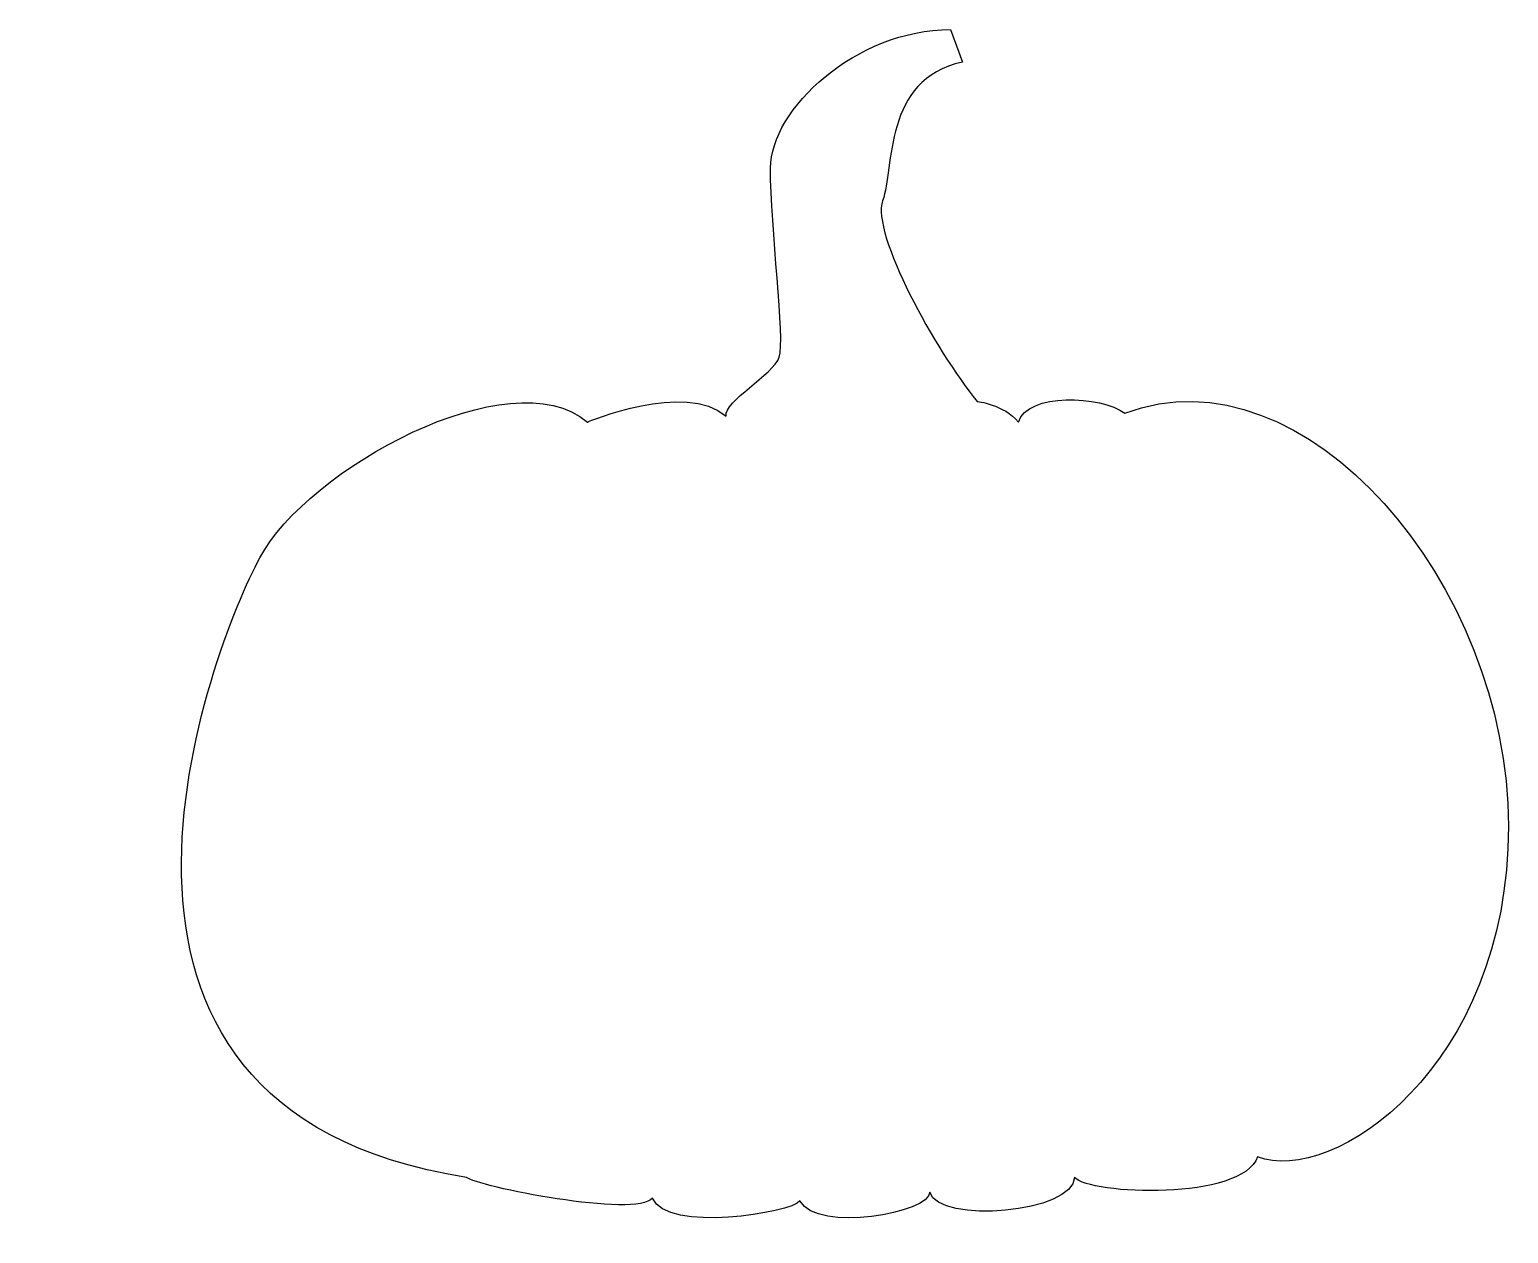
# Model space of a CAD drawing. Header units: centimetres. Extents: x -12 to 9.8, y -9 to 8.8.
import ezdxf

# ---------------------------------------------------------------- set-up
doc = ezdxf.new("R2010")
doc.units = ezdxf.units.CM
doc.header["$MEASUREMENT"] = 0
doc.layers.add('Camada 1', color=7, linetype='Continuous')

msp = doc.modelspace()

# ---------------------------------------------------------------- linework, layer by layer
at = {"layer": 'Camada 1'}
msp.add_open_spline([(1.73363, 8.29862), (1.73363, 8.29862), (1.55922, 8.77817), (1.55922, 8.77817), (1.55922, 8.77817), (0.16428, 8.77817), (-1.0999, 7.60117), (-1.0999, 6.72929), (-1.0999, 6.72929), (-1.0999, 5.85743), (-0.88196, 4.20075), (-0.96917, 3.93929), (-0.96917, 3.93929), (-1.05638, 3.67783), (-1.79745, 3.28537), (-1.75384, 3.06743), (-1.75384, 3.06743), (-2.36415, 3.59062), (-3.80269, 2.98022), (-3.80269, 2.98022), (-3.80269, 2.98022), (-4.93617, 3.93928), (-7.94416, 2.28291), (-8.64163, 0.97502), (-8.64163, 0.97502), (-9.3391, -0.33287), (-12.04195, -7.17686), (-5.59009, -8.17958), (-5.59009, -8.17958), (-5.45928, -8.31031), (-3.06168, -8.78984), (-2.84369, -8.4847), (-2.84369, -8.4847), (-2.62567, -9.00791), (-0.79476, -8.70277), (-0.66403, -8.52838), (-0.66403, -8.52838), (-0.40244, -9.00791), (1.25409, -8.70263), (1.25409, -8.39749), (1.25409, -8.39749), (1.38479, -8.87702), (3.39015, -8.70263), (3.39015, -8.17958), (3.39015, -8.17958), (3.60806, -8.4412), (5.87501, -8.52841), (6.09292, -7.87446), (6.09292, -7.87446), (7.18284, -8.31033), (9.79846, -6.56657), (9.79846, -2.99192), (9.79846, -2.99192), (9.79846, 0.58273), (6.79041, 4.11386), (4.13127, 3.11112), (4.13127, 3.11112), (3.78247, 3.37258), (2.69268, 3.41611), (2.56195, 2.98026), (2.56195, 2.98026), (2.34388, 3.24188), (1.95169, 3.28554), (1.95169, 3.28554), (1.95169, 3.28554), (1.3413, 4.02653), (0.38237, 5.77027), (0.55659, 6.2498), (0.55659, 6.2498), (0.73089, 6.72929), (0.5565, 8.03702), (1.73363, 8.29862)], degree=3, knots=[0, 0, 0, 0, 0.05263158, 0.05263158, 0.05263158, 0.05263158, 0.10526316, 0.10526316, 0.10526316, 0.10526316, 0.15789474, 0.15789474, 0.15789474, 0.15789474, 0.21052632, 0.21052632, 0.21052632, 0.21052632, 0.26315789, 0.26315789, 0.26315789, 0.26315789, 0.31578947, 0.31578947, 0.31578947, 0.31578947, 0.36842105, 0.36842105, 0.36842105, 0.36842105, 0.42105263, 0.42105263, 0.42105263, 0.42105263, 0.47368421, 0.47368421, 0.47368421, 0.47368421, 0.52631579, 0.52631579, 0.52631579, 0.52631579, 0.57894737, 0.57894737, 0.57894737, 0.57894737, 0.63157895, 0.63157895, 0.63157895, 0.63157895, 0.68421053, 0.68421053, 0.68421053, 0.68421053, 0.73684211, 0.73684211, 0.73684211, 0.73684211, 0.78947368, 0.78947368, 0.78947368, 0.78947368, 0.84210526, 0.84210526, 0.84210526, 0.84210526, 0.89473684, 0.89473684, 0.89473684, 0.89473684, 1, 1, 1, 1], dxfattribs=at)

doc.saveas('drawing.dxf')
